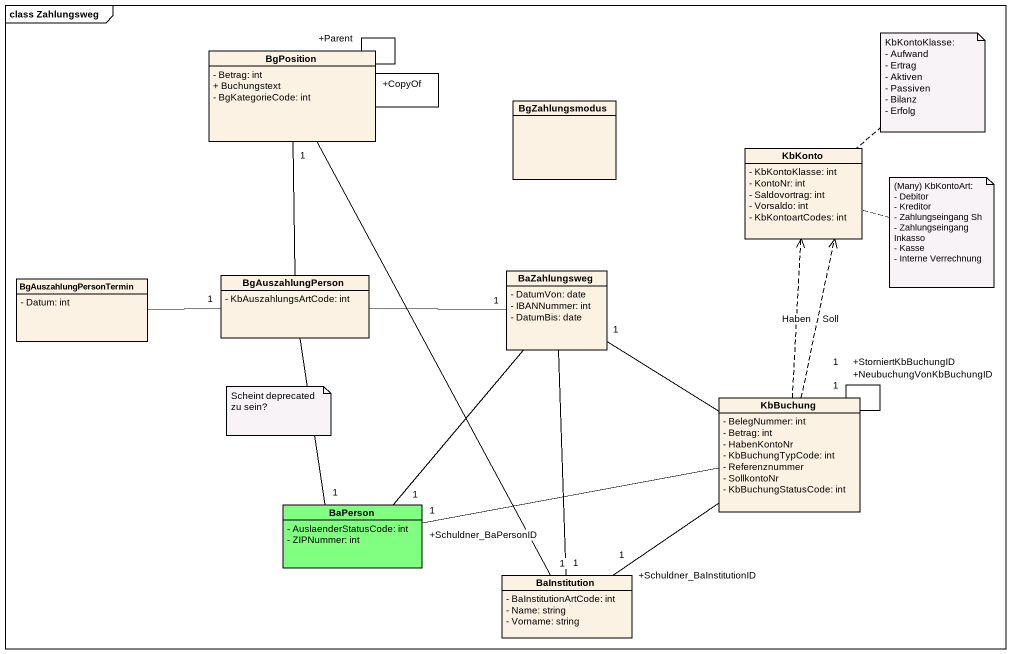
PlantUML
@startuml
mainframe class Zahlungsweg
hide circle
hide empty members
skinparam classAttributeIconSize 0
class BgPosition {
  - Betrag: int
  + Buchungstext
  - BgKategorieCode: int
}
class BgZahlungsmodus
class KbKonto {
  - KbKontoKlasse: int
  - KontoNr: int
  - Saldovortrag: int
  - Vorsaldo: int
  - KbKontoartCodes: int
}
class BgAuszahlungPersonTermin {
  - Datum: int
}
class BgAuszahlungPerson {
  - KbAuszahlungsArtCode: int
}
class BaZahlungsweg {
  - DatumVon: date
  - IBANNummer: int
  - DatumBis: date
}
class KbBuchung {
  - BelegNummer: int
  - Betrag: int
  - HabenKontoNr
  - KbBuchungTypCode: int
  - Referenznummer
  - SollkontoNr
  - KbBuchungStatusCode: int
}
class BaPerson #80FF80 {
  - AuslaenderStatusCode: int
  - ZIPNummer: int
}
class BaInstitution {
  - BaInstitutionArtCode: int
  - Name: string
  - Vorname: string
}
BgPosition -- "+Parent" BgPosition
BgPosition -- "+CopyOf" BgPosition
BgPosition "1" -- BgAuszahlungPerson
BgPosition -- "1" BaInstitution
BgAuszahlungPersonTermin -right- "1" BgAuszahlungPerson
BgAuszahlungPerson -right- "1" BaZahlungsweg
BgAuszahlungPerson -- "1" BaPerson
BaZahlungsweg -- "1" BaPerson
BaZahlungsweg -- "1" BaInstitution
KbBuchung .up.> KbKonto : Haben
KbBuchung .up.> KbKonto : Soll
KbBuchung -up- "1" BaZahlungsweg
KbBuchung -- "+NeubuchungVonKbBuchungID\n1" KbBuchung
KbBuchung -- "+StorniertKbBuchungID\n1" KbBuchung
KbBuchung -left- "+Schuldner_BaPersonID\n1" BaPerson
KbBuchung -- "+Schuldner_BaInstitutionID\n1" BaInstitution
note top of KbKonto
  KbKontoKlasse:
  - Aufwand
  - Ertrag
  - Aktiven
  - Passiven
  - Bilanz
  - Erfolg
end note
note right of KbKonto
  (Many) KbKontoArt:
  - Debitor
  - Kreditor
  - Zahlungseingang Sh
  - Zahlungseingang Inkasso
  - Kasse
  - Interne Verrechnung
end note
note as N3
  Scheint deprecated zu sein?
end note
@enduml
